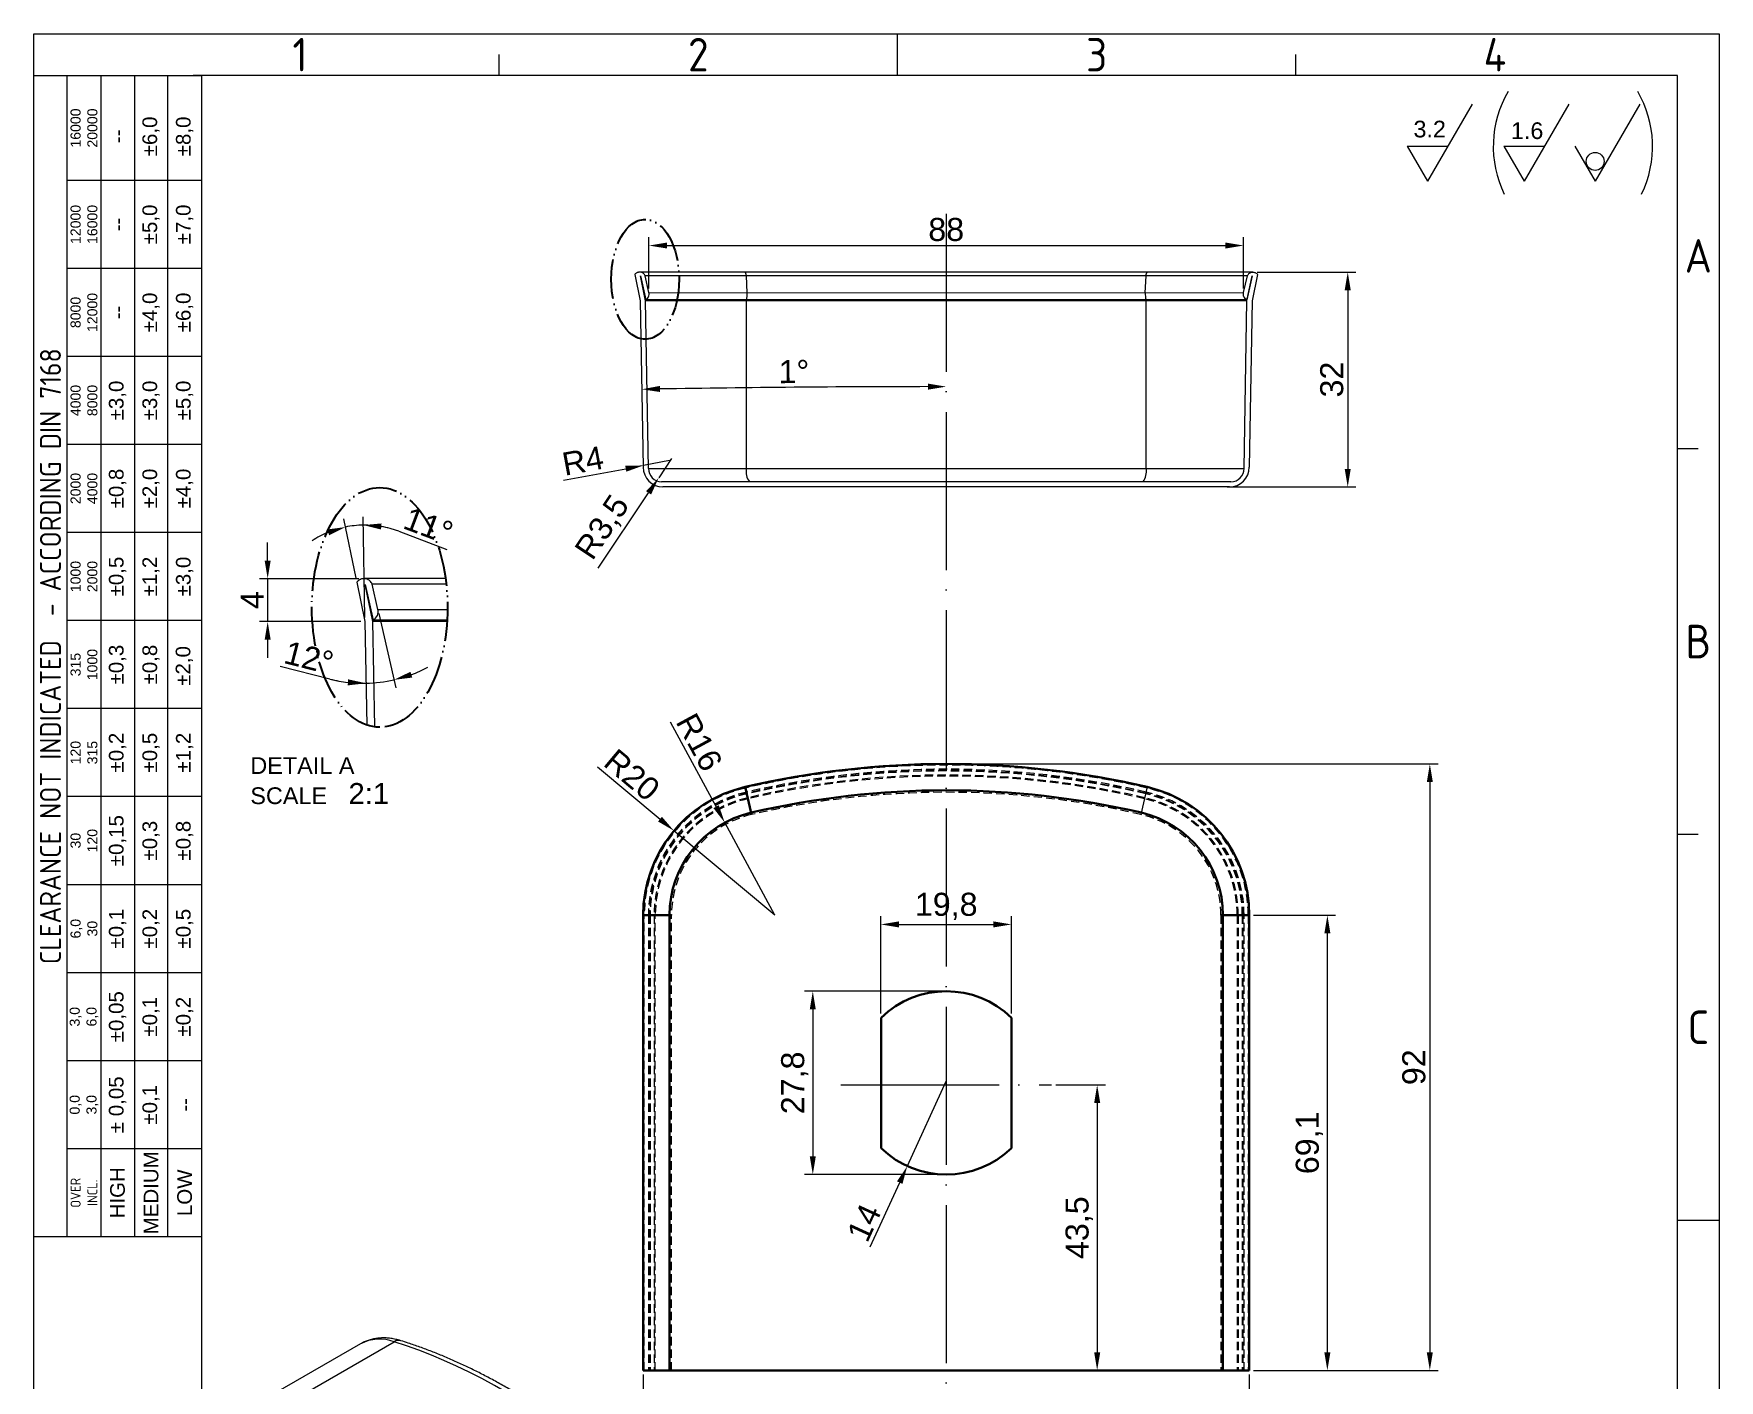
# Model space of a CAD drawing. Header units: millimetres. Extents: x 4473 to 4729, y 1137 to 1495.
# Drawn here: x 4473.2 to 4729, y 1290.5 to 1494.9 of the extents above; entities that cross this region are included whole.
import ezdxf
from ezdxf.enums import TextEntityAlignment as Align

# ---------------------------------------------------------------- set-up
doc = ezdxf.new("R2010")
doc.units = ezdxf.units.MM
for name, pattern in [('ACAD_ISO04W100', [30, 24, -3, 0, -3]), ('ACAD_ISO05W100', [33, 24, -3, 0, -3, 0, -3]), ('HIDDEN', [1.905, 1.27, -0.635])]:
    doc.linetypes.add(name, pattern=pattern)
for name, color, linetype, lineweight in [('AM_0', 7, 'Continuous', 40), ('AM_4', 1, 'ACAD_ISO04W100', 25), ('AM_5', 3, 'Continuous', 25), ('AM_BOR', 2, 'ACAD_ISO05W100', 35)]:
    doc.layers.add(name, color=color, linetype=linetype, lineweight=lineweight)
doc.styles.add('ACISOTS', font='isocp.shx', dxfattribs={"height": 1})
doc.styles.get("Standard").update_dxf_attribs({"font": 'arial.ttf'})
doc.dimstyles.new('ISO-25', dxfattribs={"dimtxt": 3.5, "dimasz": 2.75, "dimexe": 1.25, "dimexo": 0.625, "dimtad": 1, "dimtxsty": 'Standard', "dimcen": 2.5, "dimadec": 0, "dimazin": 0, "dimtfac": 1, "dimtmove": 0, "dimatfit": 3, "dimfxl": 1, "dimarcsym": 0})

# ---------------------------------------------------------------- blocks, each defined once
blk = doc.blocks.new('*D32')
at = {"layer": 'AM_5', "color": 0, "lineweight": -2, "ltscale": 0.25, "transparency": 16777216}
for p, q in [((4658.87, 1458.73), (4673.89, 1458.73)), ((4672.64, 1455.98), (4672.64, 1428.86)), ((4654.33, 1426.11), (4673.89, 1426.11))]:
    blk.add_line(p, q, dxfattribs=at)
at = {"layer": 'AM_5', "color": 0, "ltscale": 0.25, "transparency": 16777216}
for points in [[(4672.18, 1455.98), (4673.1, 1455.98), (4672.64, 1458.73)], [(4672.18, 1428.86), (4673.1, 1428.86), (4672.64, 1426.11)]]:
    blk.add_solid(points, dxfattribs=at)
at = {"layer": 'Defpoints', "color": 0, "ltscale": 0.25, "transparency": 16777216}
for p in [(4658.25, 1458.73), (4653.7, 1426.11), (4672.64, 1426.11)]:
    blk.add_point(p, dxfattribs=at)
at = {"layer": 'AM_5', "color": 0, "ltscale": 0.25, "transparency": 16777216, "insert": (4670.23, 1442.42), "char_height": 3.5, "attachment_point": 5, "rotation": 90}
blk.add_mtext('32', dxfattribs=at)
blk = doc.blocks.new('*D37')
at = {"layer": 'AM_5', "color": 0, "lineweight": -2, "ltscale": 0.25, "transparency": 16777216}
for p, q in [((4565.7, 1291.36), (4565.7, 1277.69)), ((4657.7, 1291.36), (4657.7, 1277.69)), ((4568.45, 1278.94), (4654.95, 1278.94))]:
    blk.add_line(p, q, dxfattribs=at)
at = {"layer": 'AM_5', "color": 0, "ltscale": 0.25, "transparency": 16777216}
for points in [[(4568.45, 1279.4), (4568.45, 1278.48), (4565.7, 1278.94)], [(4654.95, 1279.4), (4654.95, 1278.48), (4657.7, 1278.94)]]:
    blk.add_solid(points, dxfattribs=at)
at = {"layer": 'Defpoints', "color": 0, "ltscale": 0.25, "transparency": 16777216}
for p in [(4565.7, 1291.99), (4657.7, 1291.99), (4657.7, 1278.94)]:
    blk.add_point(p, dxfattribs=at)
at = {"layer": 'AM_5', "color": 0, "ltscale": 0.25, "transparency": 16777216, "insert": (4611.7, 1281.35), "char_height": 3.5, "attachment_point": 5}
blk.add_mtext('92', dxfattribs=at)
blk = doc.blocks.new('*D38')
at = {"layer": 'AM_5', "color": 0, "lineweight": -2, "ltscale": 0.25, "transparency": 16777216}
for p, q in [((4612.33, 1384.06), (4686.35, 1384.06)), ((4685.1, 1381.31), (4685.1, 1294.74)), ((4658.33, 1291.99), (4686.35, 1291.99))]:
    blk.add_line(p, q, dxfattribs=at)
at = {"layer": 'AM_5', "color": 0, "ltscale": 0.25, "transparency": 16777216}
for points in [[(4684.64, 1381.31), (4685.56, 1381.31), (4685.1, 1384.06)], [(4684.64, 1294.74), (4685.56, 1294.74), (4685.1, 1291.99)]]:
    blk.add_solid(points, dxfattribs=at)
at = {"layer": 'Defpoints', "color": 0, "ltscale": 0.25, "transparency": 16777216}
for p in [(4611.7, 1384.06), (4657.7, 1291.99), (4685.1, 1291.99)]:
    blk.add_point(p, dxfattribs=at)
at = {"layer": 'AM_5', "color": 0, "ltscale": 0.25, "transparency": 16777216, "insert": (4682.69, 1338.02), "char_height": 3.5, "attachment_point": 5, "rotation": 90}
blk.add_mtext('92', dxfattribs=at)
blk = doc.blocks.new('*D39')
at = {"layer": 'AM_5', "color": 0, "lineweight": -2, "ltscale": 0.25, "transparency": 16777216}
for p, q in [((4569.7, 1430.11), (4565.77, 1429.38)), ((4553.6, 1427.13), (4563.07, 1428.88))]:
    blk.add_line(p, q, dxfattribs=at)
at = {"layer": 'AM_5', "color": 0, "ltscale": 0.25, "transparency": 16777216}
blk.add_solid([(4562.98, 1429.33), (4563.15, 1428.43), (4565.77, 1429.38)], dxfattribs=at)
at = {"layer": 'Defpoints', "color": 0, "ltscale": 0.25, "transparency": 16777216}
for p in [(4569.7, 1430.11), (4565.77, 1429.38)]:
    blk.add_point(p, dxfattribs=at)
at = {"layer": 'AM_5', "color": 0, "ltscale": 0.25, "transparency": 16777216, "insert": (4556.55, 1430.09), "char_height": 3.5, "attachment_point": 5, "rotation": 10.4831}
blk.add_mtext('R4', dxfattribs=at)
blk = doc.blocks.new('*D40')
at = {"layer": 'AM_5', "color": 0, "lineweight": -2, "ltscale": 0.25, "transparency": 16777216}
for p, q in [((4570, 1430.41), (4568.06, 1427.5)), ((4558.89, 1413.78), (4566.53, 1425.21))]:
    blk.add_line(p, q, dxfattribs=at)
at = {"layer": 'AM_5', "color": 0, "ltscale": 0.25, "transparency": 16777216}
blk.add_solid([(4566.15, 1425.47), (4566.91, 1424.96), (4568.06, 1427.5)], dxfattribs=at)
at = {"layer": 'Defpoints', "color": 0, "ltscale": 0.25, "transparency": 16777216}
for p in [(4570, 1430.41), (4568.06, 1427.5)]:
    blk.add_point(p, dxfattribs=at)
at = {"layer": 'AM_5', "color": 0, "ltscale": 0.25, "transparency": 16777216, "insert": (4559.68, 1419.87), "char_height": 3.5, "attachment_point": 5, "rotation": 56.2505}
blk.add_mtext('R3,5', dxfattribs=at)
blk = doc.blocks.new('*D41')
at = {"layer": 'AM_5', "color": 0, "lineweight": -2, "ltscale": 0.25, "transparency": 16777216}
for p, q in [((4558.78, 1383.61), (4568.26, 1375.68)), ((4585.7, 1361.08), (4570.37, 1373.92))]:
    blk.add_line(p, q, dxfattribs=at)
at = {"layer": 'AM_5', "color": 0, "ltscale": 0.25, "transparency": 16777216}
blk.add_solid([(4568.55, 1376.04), (4567.96, 1375.33), (4570.37, 1373.92)], dxfattribs=at)
at = {"layer": 'Defpoints', "color": 0, "ltscale": 0.25, "transparency": 16777216}
for p in [(4570.37, 1373.92), (4585.7, 1361.08)]:
    blk.add_point(p, dxfattribs=at)
at = {"layer": 'AM_5', "color": 0, "ltscale": 0.25, "transparency": 16777216, "insert": (4564.01, 1382.38), "char_height": 3.5, "attachment_point": 5, "rotation": 320.0742}
blk.add_mtext('R20', dxfattribs=at)
blk = doc.blocks.new('*D43')
at = {"layer": 'AM_5', "color": 0, "lineweight": -2, "ltscale": 0.25, "transparency": 16777216}
for p, q in [((4569.81, 1390.44), (4576.78, 1377.57)), ((4585.7, 1361.08), (4578.09, 1375.15))]:
    blk.add_line(p, q, dxfattribs=at)
at = {"layer": 'AM_5', "color": 0, "ltscale": 0.25, "transparency": 16777216}
blk.add_solid([(4577.18, 1377.79), (4576.37, 1377.35), (4578.09, 1375.15)], dxfattribs=at)
at = {"layer": 'Defpoints', "color": 0, "ltscale": 0.25, "transparency": 16777216}
for p in [(4578.09, 1375.15), (4585.7, 1361.08)]:
    blk.add_point(p, dxfattribs=at)
at = {"layer": 'AM_5', "color": 0, "ltscale": 0.25, "transparency": 16777216, "insert": (4574.22, 1387.36), "char_height": 3.5, "attachment_point": 5, "rotation": 298.4279}
blk.add_mtext('R16', dxfattribs=at)
blk = doc.blocks.new('*D44')
at = {"layer": 'AM_5', "color": 0, "lineweight": -2, "ltscale": 0.25, "transparency": 16777216}
for p, q in [((4628.32, 1335.34), (4635.86, 1335.34)), ((4634.61, 1332.59), (4634.61, 1294.74)), ((4633.98, 1291.99), (4633.36, 1291.99))]:
    blk.add_line(p, q, dxfattribs=at)
at = {"layer": 'AM_5', "color": 0, "ltscale": 0.25, "transparency": 16777216}
for points in [[(4634.15, 1332.59), (4635.07, 1332.59), (4634.61, 1335.34)], [(4634.15, 1294.74), (4635.07, 1294.74), (4634.61, 1291.99)]]:
    blk.add_solid(points, dxfattribs=at)
at = {"layer": 'Defpoints', "color": 0, "ltscale": 0.25, "transparency": 16777216}
for p in [(4627.69, 1335.34), (4634.61, 1291.99), (4634.61, 1291.99)]:
    blk.add_point(p, dxfattribs=at)
at = {"layer": 'AM_5', "color": 0, "ltscale": 0.25, "transparency": 16777216, "insert": (4631.88, 1313.66), "char_height": 3.5, "attachment_point": 5, "rotation": 90}
blk.add_mtext('43,5', dxfattribs=at)
blk = doc.blocks.new('*D45')
at = {"layer": 'AM_5', "color": 0, "lineweight": -2, "ltscale": 0.25, "transparency": 16777216}
for p, q in [((4601.8, 1346.16), (4601.8, 1360.95)), ((4604.55, 1359.7), (4618.85, 1359.7)), ((4621.6, 1346.16), (4621.6, 1360.95))]:
    blk.add_line(p, q, dxfattribs=at)
at = {"layer": 'AM_5', "color": 0, "ltscale": 0.25, "transparency": 16777216}
for points in [[(4604.55, 1360.16), (4604.55, 1359.24), (4601.8, 1359.7)], [(4618.85, 1360.16), (4618.85, 1359.24), (4621.6, 1359.7)]]:
    blk.add_solid(points, dxfattribs=at)
at = {"layer": 'Defpoints', "color": 0, "ltscale": 0.25, "transparency": 16777216}
for p in [(4621.6, 1359.7), (4601.8, 1345.54), (4621.6, 1345.54)]:
    blk.add_point(p, dxfattribs=at)
at = {"layer": 'AM_5', "color": 0, "ltscale": 0.25, "transparency": 16777216, "insert": (4611.7, 1362.43), "char_height": 3.5, "attachment_point": 5}
blk.add_mtext('19,8', dxfattribs=at)
blk = doc.blocks.new('*D46')
at = {"layer": 'AM_5', "color": 0, "lineweight": -2, "ltscale": 0.25, "transparency": 16777216}
for p, q in [((4611.08, 1349.55), (4590.2, 1349.55)), ((4591.45, 1346.8), (4591.45, 1324.47)), ((4611.08, 1321.72), (4590.2, 1321.72))]:
    blk.add_line(p, q, dxfattribs=at)
at = {"layer": 'AM_5', "color": 0, "ltscale": 0.25, "transparency": 16777216}
for points in [[(4590.99, 1346.8), (4591.9, 1346.8), (4591.45, 1349.55)], [(4590.99, 1324.47), (4591.9, 1324.47), (4591.45, 1321.72)]]:
    blk.add_solid(points, dxfattribs=at)
at = {"layer": 'Defpoints', "color": 0, "ltscale": 0.25, "transparency": 16777216}
for p in [(4611.7, 1349.55), (4591.45, 1321.72), (4611.7, 1321.72)]:
    blk.add_point(p, dxfattribs=at)
at = {"layer": 'AM_5', "color": 0, "ltscale": 0.25, "transparency": 16777216, "insert": (4588.72, 1335.64), "char_height": 3.5, "attachment_point": 5, "rotation": 90}
blk.add_mtext('27,8', dxfattribs=at)
blk = doc.blocks.new('*D47')
at = {"layer": 'AM_5', "color": 0, "lineweight": -2, "ltscale": 0.25, "transparency": 16777216}
for p, q in [((4611.7, 1335.93), (4605.79, 1323.01)), ((4600.18, 1310.74), (4604.65, 1320.51))]:
    blk.add_line(p, q, dxfattribs=at)
at = {"layer": 'AM_5', "color": 0, "ltscale": 0.25, "transparency": 16777216}
blk.add_solid([(4604.23, 1320.7), (4605.06, 1320.32), (4605.79, 1323.01)], dxfattribs=at)
at = {"layer": 'Defpoints', "color": 0, "ltscale": 0.25, "transparency": 16777216}
for p in [(4611.7, 1335.93), (4605.79, 1323.01)]:
    blk.add_point(p, dxfattribs=at)
at = {"layer": 'AM_5', "color": 0, "ltscale": 0.25, "transparency": 16777216, "insert": (4599.24, 1314.42), "char_height": 3.5, "attachment_point": 5, "rotation": 65.412}
blk.add_mtext('14', dxfattribs=at)
blk = doc.blocks.new('*D48')
at = {"layer": 'AM_5', "color": 0, "lineweight": -2, "ltscale": 0.25, "transparency": 16777216}
for p, q in [((4566.58, 1456.24), (4566.58, 1464.01)), ((4656.83, 1456.22), (4656.83, 1464.01)), ((4569.33, 1462.76), (4654.08, 1462.76))]:
    blk.add_line(p, q, dxfattribs=at)
at = {"layer": 'AM_5', "color": 0, "ltscale": 0.25, "transparency": 16777216}
for points in [[(4569.33, 1463.22), (4569.33, 1462.31), (4566.58, 1462.76)], [(4654.08, 1463.22), (4654.08, 1462.31), (4656.83, 1462.76)]]:
    blk.add_solid(points, dxfattribs=at)
at = {"layer": 'Defpoints', "color": 0, "ltscale": 0.25, "transparency": 16777216}
for p in [(4656.83, 1462.76), (4566.58, 1455.61), (4656.83, 1455.6)]:
    blk.add_point(p, dxfattribs=at)
at = {"layer": 'AM_5', "color": 0, "ltscale": 0.25, "transparency": 16777216, "insert": (4611.7, 1465.18), "char_height": 3.5, "attachment_point": 5}
blk.add_mtext('88', dxfattribs=at)
blk = doc.blocks.new('*D49')
at = {"layer": 'AM_5', "color": 0, "lineweight": -2, "ltscale": 0.25, "transparency": 16777216}
for p, q in [((4658.33, 1361.08), (4670.8, 1361.08)), ((4669.55, 1294.74), (4669.55, 1358.33)), ((4658.33, 1291.99), (4670.8, 1291.99))]:
    blk.add_line(p, q, dxfattribs=at)
at = {"layer": 'AM_5', "color": 0, "ltscale": 0.25, "transparency": 16777216}
for points in [[(4669.09, 1358.33), (4670.01, 1358.33), (4669.55, 1361.08)], [(4669.09, 1294.74), (4670.01, 1294.74), (4669.55, 1291.99)]]:
    blk.add_solid(points, dxfattribs=at)
at = {"layer": 'Defpoints', "color": 0, "ltscale": 0.25, "transparency": 16777216}
for p in [(4657.7, 1361.08), (4669.55, 1361.08), (4657.7, 1291.99)]:
    blk.add_point(p, dxfattribs=at)
at = {"layer": 'AM_5', "color": 0, "ltscale": 0.25, "transparency": 16777216, "insert": (4666.82, 1326.54), "char_height": 3.5, "attachment_point": 5, "rotation": 90}
blk.add_mtext('69,1', dxfattribs=at)
blk = doc.blocks.new('*D53')
at = {"layer": 'AM_5', "color": 0, "lineweight": -2, "ltscale": 0.25, "transparency": 16777216}
blk.add_arc((4611.7, -1206.23), 2647.57, 90.05951, 90.94049, dxfattribs=at)
at = {"layer": 'AM_5', "color": 0, "ltscale": 0.25, "transparency": 16777216}
for points in [[(4568.25, 1440.53), (4568.24, 1441.45), (4565.5, 1440.94)], [(4608.95, 1441.8), (4608.95, 1440.88), (4611.7, 1441.34)]]:
    blk.add_solid(points, dxfattribs=at)
at = {"layer": 'Defpoints', "color": 0, "ltscale": 0.25, "transparency": 16777216}
for p in [(4611.7, 1467.59), (4565.26, 1454.38), (4596.3, 1441.3), (4565.7, 1429.11), (4611.7, 1277.16)]:
    blk.add_point(p, dxfattribs=at)
at = {"layer": 'AM_5', "color": 0, "ltscale": 0.25, "transparency": 16777216, "insert": (4588.58, 1443.63), "char_height": 3.5, "attachment_point": 5, "rotation": 0.5}
blk.add_mtext('1°', dxfattribs=at)
blk = doc.blocks.new('*D55')
at = {"layer": 'AM_5', "color": 0, "lineweight": -2, "ltscale": 0.25, "transparency": 16777216}
for p, q in [((4508.71, 1414.93), (4508.71, 1417.68)), ((4522.54, 1412.18), (4507.46, 1412.18)), ((4508.71, 1412.18), (4508.71, 1405.67)), ((4522.85, 1405.67), (4507.46, 1405.67)), ((4508.71, 1402.92), (4508.71, 1400.17))]:
    blk.add_line(p, q, dxfattribs=at)
at = {"layer": 'AM_5', "color": 0, "ltscale": 0.25, "transparency": 16777216}
for points in [[(4508.25, 1414.93), (4509.17, 1414.93), (4508.71, 1412.18)], [(4508.25, 1402.92), (4509.17, 1402.92), (4508.71, 1405.67)]]:
    blk.add_solid(points, dxfattribs=at)
at = {"layer": 'Defpoints', "color": 0, "ltscale": 0.25, "transparency": 16777216}
for p in [(4523.17, 1412.18), (4508.71, 1405.67), (4523.47, 1405.67)]:
    blk.add_point(p, dxfattribs=at)
at = {"layer": 'AM_5', "color": 0, "ltscale": 0.25, "transparency": 16777216, "insert": (4506.34, 1408.93), "char_height": 3.5, "attachment_point": 5, "rotation": 90}
blk.add_mtext('4', dxfattribs=at)
blk = doc.blocks.new('*D56')
at = {"layer": 'AM_5', "color": 0, "lineweight": -2, "ltscale": 0.25, "transparency": 16777216}
for p, q in [((4522.12, 1412.26), (4520.27, 1421.25)), ((4523.46, 1406.29), (4523.2, 1421.57)), ((4528.64, 1419.38), (4535.92, 1416.64))]:
    blk.add_line(p, q, dxfattribs=at)
for start, end in [(91, 101.6197), (69.3677, 91), (69.4642, 80.2321), (112.3875, 123.1554)]:
    blk.add_arc((4523.47, 1405.67), 14.65, start, end, dxfattribs=at)
at = {"layer": 'AM_5', "color": 0, "ltscale": 0.25, "transparency": 16777216}
for points in [[(4517.76, 1419.66), (4518.03, 1418.78), (4520.52, 1420.02)], [(4525.92, 1419.65), (4525.99, 1420.57), (4523.22, 1420.32)]]:
    blk.add_solid(points, dxfattribs=at)
at = {"layer": 'Defpoints', "color": 0, "ltscale": 0.25, "transparency": 16777216}
for p in [(4521.41, 1420.18), (4522.24, 1411.65), (4523.47, 1405.67), (4523.47, 1405.67), (4523.75, 1389.97)]:
    blk.add_point(p, dxfattribs=at)
at = {"layer": 'AM_5', "color": 0, "ltscale": 0.25, "transparency": 16777216, "insert": (4533.12, 1420.24), "char_height": 3.5, "attachment_point": 5, "rotation": 339.3677}
blk.add_mtext('11°', dxfattribs=at)
blk = doc.blocks.new('*D57')
at = {"layer": 'AM_5', "color": 0, "lineweight": -2, "ltscale": 0.25, "transparency": 16777216}
for p, q in [((4525.58, 1406.92), (4528.16, 1395.61)), ((4518.17, 1396.95), (4510.63, 1398.86))]:
    blk.add_line(p, q, dxfattribs=at)
for start, end in [(255.7616, 271), (255.7953, 263.3977), (290.4348, 298.0371), (271, 282.8325)]:
    blk.add_arc((4523.27, 1417.05), 20.74, start, end, dxfattribs=at)
at = {"layer": 'AM_5', "color": 0, "ltscale": 0.25, "transparency": 16777216}
for points in [[(4520.91, 1396.91), (4520.87, 1395.99), (4523.64, 1396.31)], [(4530.65, 1397.18), (4530.38, 1398.06), (4527.88, 1396.83)]]:
    blk.add_solid(points, dxfattribs=at)
at = {"layer": 'Defpoints', "color": 0, "ltscale": 0.25, "transparency": 16777216}
for p in [(4524.57, 1411.35), (4525.44, 1407.52), (4523.47, 1405.67), (4526.48, 1396.56), (4523.75, 1389.97)]:
    blk.add_point(p, dxfattribs=at)
at = {"layer": 'AM_5', "color": 0, "ltscale": 0.25, "transparency": 16777216, "insert": (4514.98, 1400.21), "char_height": 3.5, "attachment_point": 5, "rotation": 345.7616}
blk.add_mtext('12°', dxfattribs=at)

msp = doc.modelspace()

# ---------------------------------------------------------------- linework, layer by layer
at = {"color": 135, "lineweight": 25}
for p, q in [((4473.202, 1137.266), (4473.202, 1494.921)), ((4473.202, 1494.921), (4729.033, 1494.921)), ((4604.299, 1488.557), (4604.299, 1494.921)), ((4729.033, 1494.921), (4729.033, 1137.266)), ((4543.842, 1488.557), (4543.842, 1491.739)), ((4664.757, 1488.557), (4664.757, 1491.739)), ((4478.293, 1312.275), (4478.293, 1488.557)), ((4483.384, 1488.557), (4483.384, 1312.275)), ((4488.475, 1488.557), (4488.475, 1312.275)), ((4493.566, 1312.275), (4493.566, 1488.557)), ((4498.657, 1472.647), (4478.293, 1472.647)), ((4498.657, 1459.283), (4478.293, 1459.283)), ((4498.657, 1445.918), (4478.293, 1445.918)), ((4498.657, 1432.554), (4478.293, 1432.554)), ((4725.851, 1431.918), (4722.669, 1431.918)), ((4498.657, 1419.19), (4478.293, 1419.19)), ((4498.657, 1405.825), (4478.293, 1405.825)), ((4498.657, 1392.461), (4478.293, 1392.461)), ((4498.657, 1379.097), (4478.293, 1379.097)), ((4725.851, 1373.369), (4722.669, 1373.369)), ((4498.657, 1365.733), (4478.293, 1365.733)), ((4498.657, 1352.368), (4478.293, 1352.368)), ((4498.657, 1339.004), (4478.293, 1339.004)), ((4498.657, 1325.64), (4478.293, 1325.64)), ((4722.669, 1314.821), (4729.033, 1314.821))]:
    msp.add_line(p, q, dxfattribs=at)
for p, q in [((4722.669, 1488.557), (4497.385, 1488.557)), ((4498.657, 1488.557), (4498.657, 1143.63)), ((4722.669, 1143.63), (4722.669, 1488.557))]:
    msp.add_line(p, q)
at = {"color": 7, "linetype": 'Continuous', "lineweight": 15}
for p, q in [((4564.442, 1458.364), (4565.262, 1454.377)), ((4658.245, 1458.726), (4565.125, 1458.725)), ((4658.964, 1458.364), (4658.144, 1454.377)), ((4565.289, 1458.149), (4566.09, 1454.52)), ((4566.062, 1454.391), (4565.289, 1458.149)), ((4566.576, 1455.614), (4565.996, 1458.162)), ((4657.41, 1458.162), (4565.996, 1458.162)), ((4581.488, 1455.595), (4581.367, 1458.152)), ((4641.918, 1455.595), (4642.039, 1458.152)), ((4656.83, 1455.614), (4657.41, 1458.162)), ((4658.117, 1458.149), (4657.316, 1454.52)), ((4657.344, 1454.391), (4658.117, 1458.149)), ((4565.262, 1454.377), (4565.703, 1429.108)), ((4657.344, 1454.391), (4566.062, 1454.391)), ((4566.506, 1428.922), (4566.062, 1454.391)), ((4657.316, 1454.52), (4566.09, 1454.52)), ((4566.576, 1455.614), (4656.825, 1455.595)), ((4581.367, 1428.908), (4581.367, 1454.381)), ((4642.039, 1428.908), (4642.039, 1454.381)), ((4656.9, 1428.922), (4657.344, 1454.391)), ((4658.144, 1454.377), (4657.703, 1429.108)), ((4566.503, 1428.908), (4656.903, 1428.908)), ((4654.903, 1426.908), (4568.503, 1426.908)), ((4654.703, 1426.108), (4568.703, 1426.108)), ((4535.729, 1412.191), (4523.267, 1412.191)), ((4522.243, 1411.649), (4523.473, 1405.669)), ((4523.514, 1411.327), (4524.715, 1405.883)), ((4524.673, 1405.69), (4523.514, 1411.327)), ((4525.444, 1407.525), (4524.574, 1411.346)), ((4535.835, 1411.346), (4524.574, 1411.346)), ((4525.444, 1407.525), (4536.028, 1407.523)), ((4523.473, 1405.669), (4523.747, 1389.973)), ((4535.959, 1405.69), (4524.673, 1405.69)), ((4524.952, 1389.686), (4524.673, 1405.69)), ((4535.971, 1405.883), (4524.715, 1405.883)), ((4642.22, 1380.567), (4641.249, 1376.378)), ((4522.8, 1296.025), (4509.896, 1288.576)), ((4514.5, 1288.612), (4527.904, 1296.349))]:
    msp.add_line(p, q, dxfattribs=at)
at = {"color": 8, "linetype": 'Continuous', "lineweight": 15}
for p, q in [((4581.367, 1454.381), (4581.362, 1454.509)), ((4642.039, 1454.381), (4642.045, 1454.509))]:
    msp.add_line(p, q, dxfattribs=at)
at = {"color": 7, "linetype": 'HIDDEN', "lineweight": 0}
for p, q in [((4565.865, 1291.987), (4565.865, 1361.084)), ((4566.503, 1361.084), (4566.503, 1291.987)), ((4566.677, 1361.084), (4566.677, 1291.987)), ((4566.766, 1361.084), (4566.766, 1291.987)), ((4567.38, 1361.084), (4567.38, 1291.987)), ((4567.541, 1291.987), (4567.541, 1361.084)), ((4570.003, 1291.987), (4570.003, 1361.084)), ((4653.403, 1361.084), (4653.403, 1291.987)), ((4655.865, 1361.084), (4655.865, 1291.987)), ((4656.027, 1361.084), (4656.027, 1291.987)), ((4656.64, 1361.084), (4656.64, 1291.987)), ((4656.73, 1361.084), (4656.73, 1291.987)), ((4656.903, 1291.987), (4656.903, 1361.084)), ((4657.541, 1361.084), (4657.541, 1291.987))]:
    msp.add_line(p, q, dxfattribs=at)
at = {"color": 135, "lineweight": 25}
msp.add_lwpolyline([(4498.657, 1488.557), (4498.657, 1312.275), (4473.202, 1312.275), (4473.202, 1488.557)], close=True, dxfattribs=at)
at = {"color": 8, "linetype": 'Continuous', "lineweight": 15, "flags": 128}
for points in [[(4581.367, 1458.152), (4581.341, 1458.361), (4581.304, 1458.533), (4581.259, 1458.656), (4581.207, 1458.721), (4581.177, 1458.731)], [(4642.039, 1458.152), (4642.065, 1458.361), (4642.102, 1458.533), (4642.148, 1458.656), (4642.199, 1458.721), (4642.229, 1458.731)]]:
    msp.add_lwpolyline(points, dxfattribs=at)
at = {"color": 7, "linetype": 'Continuous', "lineweight": 15, "flags": 128}
msp.add_lwpolyline([(4560.272, 1277.664), (4558.395, 1279.219), (4556.508, 1280.722), (4554.612, 1282.171), (4552.709, 1283.566), (4550.8, 1284.906), (4548.885, 1286.189), (4546.968, 1287.415), (4545.048, 1288.583), (4543.127, 1289.691), (4541.207, 1290.74), (4539.29, 1291.728), (4537.375, 1292.655), (4535.466, 1293.52), (4533.563, 1294.323), (4531.667, 1295.062), (4529.78, 1295.738), (4527.904, 1296.349)], dxfattribs=at)
at = {"color": 7, "linetype": 'Continuous', "lineweight": 15}
for centre, radius, start, end in [((4578.555, 1455.354), 2.942, 343.31215, 4.69433), ((4644.851, 1455.354), 2.942, 175.30567, 196.68785), ((4568.703, 1429.108), 3, 180, 270), ((4568.503, 1428.908), 2, 180, 270), ((4583.92, 1428.433), 2.596, 169.47005, 215.98232), ((4639.486, 1428.433), 2.596, 324.01768, 10.52995), ((4654.703, 1429.108), 3, 270, 0), ((4654.903, 1428.908), 2, 270, 0)]:
    msp.add_arc(centre, radius, start, end, dxfattribs=at)
at = {"color": 7, "linetype": 'HIDDEN', "lineweight": 0}
for centre, radius, start, end in [((4611.703, 1248.932), 134.964, 76.94772, 103.05228), ((4611.703, 1248.932), 134.326, 76.94772, 103.05228), ((4611.703, 1248.932), 134.152, 76.94772, 103.05228), ((4611.703, 1248.932), 134.063, 76.94772, 103.05228), ((4611.703, 1248.932), 133.449, 76.94772, 103.05228), ((4611.703, 1248.932), 133.287, 76.94772, 103.05228), ((4585.703, 1361.084), 19.838, 103.05228, 180), ((4585.703, 1361.084), 19.2, 103.05228, 180), ((4585.703, 1361.084), 19.027, 103.05228, 180), ((4585.703, 1361.084), 18.937, 103.05228, 180), ((4585.703, 1361.084), 18.323, 103.05228, 180), ((4611.703, 1248.932), 130.826, 76.94772, 103.05228), ((4637.703, 1361.084), 18.323, 0, 76.94772), ((4637.703, 1361.084), 18.937, 0, 76.94772), ((4637.703, 1361.084), 19.027, 0, 76.94772), ((4637.703, 1361.084), 19.2, 0, 76.94772), ((4637.703, 1361.084), 19.838, 0, 76.94772), ((4585.703, 1361.084), 18.162, 103.05228, 180), ((4585.703, 1361.084), 15.7, 103.05228, 180), ((4637.703, 1361.084), 15.7, 0, 76.94772), ((4637.703, 1361.084), 18.162, 0, 76.94772)]:
    msp.add_arc(centre, radius, start, end, dxfattribs=at)
at = {"color": 8, "linetype": 'Continuous', "lineweight": 15}
for centre, radius, start, end in [((4525.718, 1290.416), 6.323, 69.77568, 117.48376), ((4528.585, 1295.286), 1.263, 74.24591, 122.66631)]:
    msp.add_arc(centre, radius, start, end, dxfattribs=at)
at = {"color": 7, "linetype": 'Continuous', "lineweight": 15}
for points, knots in [([(4565.996, 1458.162), (4565.941, 1458.298), (4565.86, 1458.409), (4565.708, 1458.544), (4565.652, 1458.584), (4565.524, 1458.653), (4565.455, 1458.682), (4565.316, 1458.714), (4565.263, 1458.723), (4565.161, 1458.726), (4565.125, 1458.725), (4565.058, 1458.72), (4565.028, 1458.716), (4564.947, 1458.701), (4564.904, 1458.688), (4564.824, 1458.66), (4564.789, 1458.645), (4564.689, 1458.594), (4564.633, 1458.556), (4564.529, 1458.468), (4564.483, 1458.419), (4564.442, 1458.364)], [0, 0, 0, 0, 0.25, 0.25, 0.375, 0.375, 0.5, 0.5, 0.5625, 0.5625, 0.59375, 0.59375, 0.625, 0.625, 0.6875, 0.6875, 0.75, 0.75, 0.875, 0.875, 1, 1, 1, 1]), ([(4657.41, 1458.162), (4657.465, 1458.298), (4657.546, 1458.409), (4657.698, 1458.544), (4657.754, 1458.584), (4657.882, 1458.653), (4657.951, 1458.682), (4658.09, 1458.714), (4658.144, 1458.723), (4658.245, 1458.726), (4658.282, 1458.725), (4658.348, 1458.72), (4658.378, 1458.716), (4658.46, 1458.701), (4658.503, 1458.688), (4658.582, 1458.66), (4658.618, 1458.645), (4658.717, 1458.594), (4658.773, 1458.556), (4658.877, 1458.468), (4658.923, 1458.419), (4658.964, 1458.364)], [0, 0, 0, 0, 0.25, 0.25, 0.375, 0.375, 0.5, 0.5, 0.5625, 0.5625, 0.59375, 0.59375, 0.625, 0.625, 0.6875, 0.6875, 0.75, 0.75, 0.875, 0.875, 1, 1, 1, 1]), ([(4566.09, 1454.52), (4566.283, 1454.628), (4566.434, 1454.797), (4566.605, 1455.195), (4566.622, 1455.412), (4566.576, 1455.614)], [0, 0, 0, 0, 0.5, 0.5, 1, 1, 1, 1]), ([(4657.316, 1454.52), (4657.123, 1454.628), (4656.972, 1454.797), (4656.801, 1455.195), (4656.784, 1455.412), (4656.83, 1455.614)], [0, 0, 0, 0, 0.5, 0.5, 1, 1, 1, 1]), ([(4524.574, 1411.346), (4524.492, 1411.55), (4524.37, 1411.717), (4524.142, 1411.919), (4524.058, 1411.979), (4523.866, 1412.082), (4523.763, 1412.126), (4523.554, 1412.174), (4523.474, 1412.187), (4523.321, 1412.193), (4523.267, 1412.191), (4523.167, 1412.183), (4523.122, 1412.177), (4523, 1412.155), (4522.935, 1412.136), (4522.816, 1412.094), (4522.763, 1412.07), (4522.614, 1411.995), (4522.529, 1411.937), (4522.374, 1411.805), (4522.305, 1411.731), (4522.243, 1411.649)], [0, 0, 0, 0, 0.25, 0.25, 0.375, 0.375, 0.5, 0.5, 0.5625, 0.5625, 0.59375, 0.59375, 0.625, 0.625, 0.6875, 0.6875, 0.75, 0.75, 0.875, 0.875, 1, 1, 1, 1]), ([(4524.715, 1405.883), (4525.005, 1406.046), (4525.23, 1406.299), (4525.488, 1406.895), (4525.514, 1407.221), (4525.444, 1407.525)], [0, 0, 0, 0, 0.5, 0.5, 1, 1, 1, 1]), ([(4528.928, 1296.501), (4528.791, 1296.542), (4528.406, 1296.656), (4527.774, 1296.795), (4527.039, 1296.898), (4526.319, 1296.935), (4525.617, 1296.907), (4524.939, 1296.817), (4524.287, 1296.666), (4523.667, 1296.453), (4523.172, 1296.238), (4522.897, 1296.074), (4522.807, 1296.02)], [0, 0, 0, 0, 0.0645591, 0.1806636, 0.2958052, 0.4092728, 0.5208225, 0.630379, 0.7380439, 0.8440735, 0.9488397, 1, 1, 1, 1]), ([(4561.364, 1277.8), (4561.058, 1278.058), (4560.168, 1278.805), (4558.689, 1280.007), (4556.924, 1281.391), (4555.151, 1282.727), (4553.37, 1284.017), (4551.583, 1285.259), (4549.791, 1286.453), (4547.994, 1287.596), (4546.195, 1288.69), (4544.393, 1289.732), (4542.591, 1290.723), (4540.789, 1291.661), (4538.988, 1292.546), (4537.189, 1293.377), (4535.394, 1294.154), (4533.604, 1294.877), (4531.82, 1295.543), (4530.261, 1296.081), (4529.3, 1296.384), (4528.928, 1296.501)], [0, 0, 0, 0, 0.0290095, 0.0840408, 0.1390809, 0.1941295, 0.2491865, 0.3042518, 0.3593249, 0.4144055, 0.4694928, 0.524586, 0.579684, 0.6347856, 0.6898892, 0.7449922, 0.8000924, 0.8551868, 0.9102726, 0.965346, 1, 1, 1, 1])]:
    msp.add_open_spline(points, degree=3, knots=knots, dxfattribs=at)
at = {"layer": 'AM_0'}
for p, q in [((4581.186, 1380.567), (4582.157, 1376.378)), ((4565.703, 1361.084), (4570.003, 1361.084)), ((4565.703, 1291.987), (4565.703, 1361.084)), ((4569.703, 1361.084), (4569.703, 1291.987)), ((4657.703, 1361.084), (4653.403, 1361.084)), ((4653.703, 1291.987), (4653.703, 1361.084)), ((4657.703, 1361.084), (4657.703, 1291.987)), ((4601.803, 1345.537), (4601.803, 1325.737)), ((4621.603, 1325.737), (4621.603, 1345.537)), ((4565.703, 1291.987), (4657.703, 1291.987))]:
    msp.add_line(p, q, dxfattribs=at)
for centre, radius, start, end in [((4611.703, 1248.932), 135.126, 76.94772, 103.05228), ((4585.703, 1361.084), 20, 103.05228, 180), ((4611.703, 1248.932), 131.126, 76.94772, 103.05228), ((4637.703, 1361.084), 20, 0, 76.94772), ((4585.703, 1361.084), 16, 103.05228, 180), ((4637.703, 1361.084), 16, 0, 76.94772), ((4611.703, 1335.342), 14.211, 45.84204, 134.15796), ((4611.703, 1335.933), 14.211, 225.84204, 314.15796)]:
    msp.add_arc(centre, radius, start, end, dxfattribs=at)
at = {"layer": 'AM_4'}
for p, q in [((4611.703, 1467.589), (4611.703, 1277.156)), ((4595.712, 1335.342), (4627.694, 1335.342))]:
    msp.add_line(p, q, dxfattribs=at)
at = {"layer": 'AM_5'}
for p, q in [((4691.518, 1484.235), (4684.75, 1472.514)), ((4706.173, 1484.235), (4699.406, 1472.514)), ((4716.95, 1484.235), (4710.182, 1472.514)), ((4681.674, 1477.842), (4687.826, 1477.842)), ((4681.674, 1477.842), (4684.75, 1472.514)), ((4696.33, 1477.842), (4702.482, 1477.842)), ((4696.33, 1477.842), (4699.406, 1472.514)), ((4707.106, 1477.842), (4710.182, 1472.514))]:
    msp.add_line(p, q, dxfattribs=at)
msp.add_circle((4710.194, 1475.533), 1.364, dxfattribs=at)
for centre, start, end in [((4711.295, 1477.83), 149.81687, 205.95777), ((4702.34, 1477.83), 334.04223, 30.18313)]:
    msp.add_arc(centre, 16.566, start, end, dxfattribs=at)
at = {"layer": 'AM_BOR', "color": 1, "ltscale": 0.25}
for centre, major_axis in [((4566.006, 1457.633), (0, -9.096)), ((4525.726, 1407.826), (0, -18.192))]:
    msp.add_ellipse(centre, major_axis=major_axis, ratio=0.566406, dxfattribs=at)

# ---------------------------------------------------------------- texts
at = {"color": 135, "lineweight": 25, "style": 'ACISOTS'}
for s, p in [('1', (4513.613, 1491.739)), ('2', (4574.07, 1491.739)), ('3', (4634.528, 1491.739)), ('4', (4694.986, 1491.739)), ('A', (4725.851, 1461.192)), ('B', (4725.851, 1402.644)), ('C', (4725.851, 1344.095))]:
    msp.add_text(s, height=5.091, dxfattribs=at).set_placement(p, align=Align.MIDDLE)
for s, p in [('DETAIL A ', (4506.077, 1382.545)), ('SCALE', (4506.077, 1377.966))]:
    msp.add_text(s, height=2.5456).set_placement(p)
at = {"color": 135, "lineweight": 25, "attachment_point": 5, "rotation": 90}
for s, insert, char_height, width in [('16000\\P20000', (4480.838, 1480.602), 1.5274, 15.9099), ('±6,0', (4491.021, 1479.329), 2.2274, 13.36432), ('±8,0', (4496.112, 1479.329), 2.2274, 13.36432), ('--', (4485.93, 1479.329), 2.2274, 13.36432), ('12000\\P16000', (4480.838, 1465.965), 1.5274, 13.36432), ('±5,0', (4491.021, 1465.965), 2.2274, 13.36432), ('±7,0', (4496.112, 1465.965), 2.2274, 13.36432), ('--', (4485.93, 1465.965), 2.2274, 13.36432), ('8000\\P12000', (4480.838, 1452.601), 1.5274, 13.36432), ('--', (4485.93, 1452.601), 2.2274, 13.36432), ('±4,0', (4491.021, 1452.601), 2.2274, 13.36432), ('±6,0', (4496.112, 1452.601), 2.2274, 13.36432), ('{\\Fisocp.shx|c0;CLEARANCE NOT INDICATED  - ACCORDING DIN 7168}', (4475.747, 1400.416), 3.18198, 176.28172), ('4000\\P8000', (4480.838, 1439.236), 1.5274, 13.36432), ('±3,0', (4485.93, 1439.236), 2.2274, 13.36432), ('±3,0', (4491.021, 1439.236), 2.2274, 13.36432), ('±5,0', (4496.112, 1439.236), 2.2274, 13.36432), ('2000\\P4000', (4480.838, 1425.872), 1.5274, 13.36432), ('±0,8', (4485.93, 1425.872), 2.2274, 13.36432), ('±2,0', (4491.021, 1425.872), 2.2274, 13.36432), ('±4,0', (4496.112, 1425.872), 2.2274, 13.36432), ('1000\\P2000', (4480.838, 1412.508), 1.5274, 13.36432), ('±0,5', (4485.93, 1412.508), 2.2274, 13.36432), ('±1,2', (4491.021, 1412.508), 2.2274, 13.36432), ('±3,0', (4496.112, 1412.508), 2.2274, 13.36432), ('±0,3', (4485.93, 1399.143), 2.2274, 13.36432), ('±0,8', (4491.021, 1399.143), 2.2274, 13.36432), ('315\\P1000', (4480.838, 1399.143), 1.5274, 13.36432), ('±2,0', (4496.07, 1398.943), 2.2274, 13.36432), ('120\\P315', (4480.838, 1385.779), 1.5274, 13.36432), ('±0,2', (4485.93, 1385.779), 2.2274, 13.36432), ('±0,5', (4491.021, 1385.779), 2.2274, 13.36432), ('±1,2', (4496.112, 1385.779), 2.2274, 13.36432), ('30\\P120', (4480.838, 1372.415), 1.5274, 13.36432), ('±0,15', (4485.93, 1372.415), 2.2274, 13.36432), ('±0,3', (4491.021, 1372.415), 2.2274, 13.36432), ('±0,8', (4496.112, 1372.415), 2.2274, 13.36432), ('±0,1', (4485.93, 1359.05), 2.2274, 13.36432), ('±0,2', (4491.021, 1359.05), 2.2274, 13.36432), ('±0,5', (4496.112, 1359.05), 2.2274, 13.36432), ('6,0\\P30', (4480.838, 1359.05), 1.5274, 13.36432), ('±0,05', (4485.93, 1345.686), 2.2274, 13.36432), ('±0,1', (4491.021, 1345.686), 2.2274, 13.36432), ('±0,2', (4496.112, 1345.686), 2.2274, 13.36432), ('3,0\\P6,0', (4480.838, 1345.686), 1.5274, 13.36432), ('± 0,05', (4485.93, 1332.322), 2.2274, 13.36432), ('0,0\\P3,0', (4480.838, 1332.322), 1.5274, 13.36432), ('\\pt4.79529;±0,1', (4491.021, 1332.322), 2.22739, 13.36432), ('--', (4496.112, 1332.322), 2.2274, 13.36432), ('MEDIUM', (4491.021, 1318.957), 2.2274, 13.36432), ('{\\Fisocp.shx|c0;OVER\\PINCL.}', (4480.838, 1318.957), 1.52735, 13.36432), ('HIGH', (4485.93, 1318.957), 2.2274, 13.36432), ('LOW', (4496.112, 1318.957), 2.2274, 13.36432)]:
    msp.add_mtext(s, dxfattribs=dict(at, insert=insert, char_height=char_height, width=width))
msp.add_attdef('2:1', text='', height=3.182).set_placement((4524.065, 1379.57), align=Align.MIDDLE_CENTER)
at = {"layer": 'AM_5', "char_height": 2.5319, "attachment_point": 1}
for s, insert in [('3.2', (4682.624, 1481.71)), ('1.6', (4697.413, 1481.465))]:
    msp.add_mtext_dynamic_manual_height_columns(s, width=18.23779, gutter_width=12.5, heights=[0], dxfattribs=dict(at, insert=insert))

# ---------------------------------------------------------------- dimensions: what is measured, and where the dimension line sits
at = {"layer": 'AM_5', "ltscale": 0.25}
for base, line1, line2, picture, middle in [((4596.3, 1441.3), ((4611.703, 1467.589), (4611.703, 1277.156)), ((4565.262, 1454.377), (4565.703, 1429.108)), '*D53', (4588.578, 1443.626)), ((4521.413, 1420.178), ((4523.473, 1405.669), (4523.747, 1389.973)), ((4522.243, 1411.649), (4523.473, 1405.669)), '*D56', (4533.12, 1420.241)), ((4526.479, 1396.56), ((4523.473, 1405.669), (4523.747, 1389.973)), ((4525.444, 1407.525), (4524.574, 1411.346)), '*D57', (4514.985, 1400.215))]:
    dim = msp.add_angular_dim_2l(base=base, line1=line1, line2=line2, dimstyle='ISO-25', dxfattribs=at)
    dim.commit()
    dim.dimension.update_dxf_attribs({"geometry": picture, "text_midpoint": middle})
dim = msp.add_linear_dim(base=(4656.825, 1462.764), p1=(4566.576, 1455.614), p2=(4656.825, 1455.595), text='88', dimstyle='ISO-25', dxfattribs=at)
dim.commit()
dim.dimension.update_dxf_attribs({"geometry": '*D48', "text_midpoint": (4611.701, 1465.176)})
for base, p1, p2, text, picture, middle in [((4672.64, 1426.108), (4658.245, 1458.726), (4653.703, 1426.108), '32', '*D32', (4670.227, 1442.417)), ((4508.712, 1405.669), (4523.167, 1412.183), (4523.473, 1405.669), '4', '*D55', (4506.337, 1408.926)), ((4685.1, 1291.987), (4611.703, 1384.058), (4657.703, 1291.987), '92', '*D38', (4682.688, 1338.023)), ((4591.446, 1321.722), (4611.703, 1349.553), (4611.703, 1321.722), '27,8', '*D46', (4588.718, 1335.637)), ((4634.608, 1291.987), (4627.694, 1335.342), (4634.608, 1291.987), '43,5', '*D44', (4631.879, 1313.665))]:
    dim = msp.add_linear_dim(base=base, p1=p1, p2=p2, angle=90, text=text, dimstyle='ISO-25', dxfattribs=at)
    dim.commit()
    dim.dimension.update_dxf_attribs({"geometry": picture, "text_midpoint": middle})
for center, mpoint, picture, middle in [((4569.703, 1430.108), (4565.77, 1429.38), '*D39', (4556.547, 1430.089)), ((4570.003, 1430.408), (4568.059, 1427.498), '*D40', (4559.679, 1419.868)), ((4585.703, 1361.084), (4570.366, 1373.92), '*D41', (4564.014, 1382.38))]:
    dim = msp.add_radius_dim(center=center, mpoint=mpoint, dimstyle='ISO-25', dxfattribs=at)
    dim.commit()
    dim.dimension.update_dxf_attribs({"geometry": picture, "text_midpoint": middle})
dim = msp.add_radius_dim(center=(4585.703, 1361.084), mpoint=(4578.086, 1375.154), dimstyle='ISO-25', dxfattribs=at)
dim.commit()
dim.dimension.update_dxf_attribs({"geometry": '*D43', "text_midpoint": (4572.101, 1386.21), "dimtype": 164})
for base, p1, p2, picture, middle in [((4621.603, 1359.698), (4601.803, 1345.537), (4621.603, 1345.537), '*D45', (4611.703, 1362.426)), ((4657.703, 1278.942), (4565.703, 1291.987), (4657.703, 1291.987), '*D37', (4611.703, 1281.354))]:
    dim = msp.add_linear_dim(base=base, p1=p1, p2=p2, dimstyle='ISO-25', dxfattribs=at)
    dim.commit()
    dim.dimension.update_dxf_attribs({"geometry": picture, "text_midpoint": middle})
dim = msp.add_linear_dim(base=(4669.547, 1361.084), p1=(4657.703, 1291.987), p2=(4657.703, 1361.084), angle=90, dimstyle='ISO-25', dxfattribs=at)
dim.commit()
dim.dimension.update_dxf_attribs({"geometry": '*D49', "text_midpoint": (4666.819, 1326.536)})
dim = msp.add_radius_dim(center=(4611.703, 1335.933), mpoint=(4605.79, 1323.01), text='14', dimstyle='ISO-25', dxfattribs=at)
dim.commit()
dim.dimension.update_dxf_attribs({"geometry": '*D47', "text_midpoint": (4601.407, 1313.431), "dimtype": 164})

doc.saveas('drawing.dxf')
